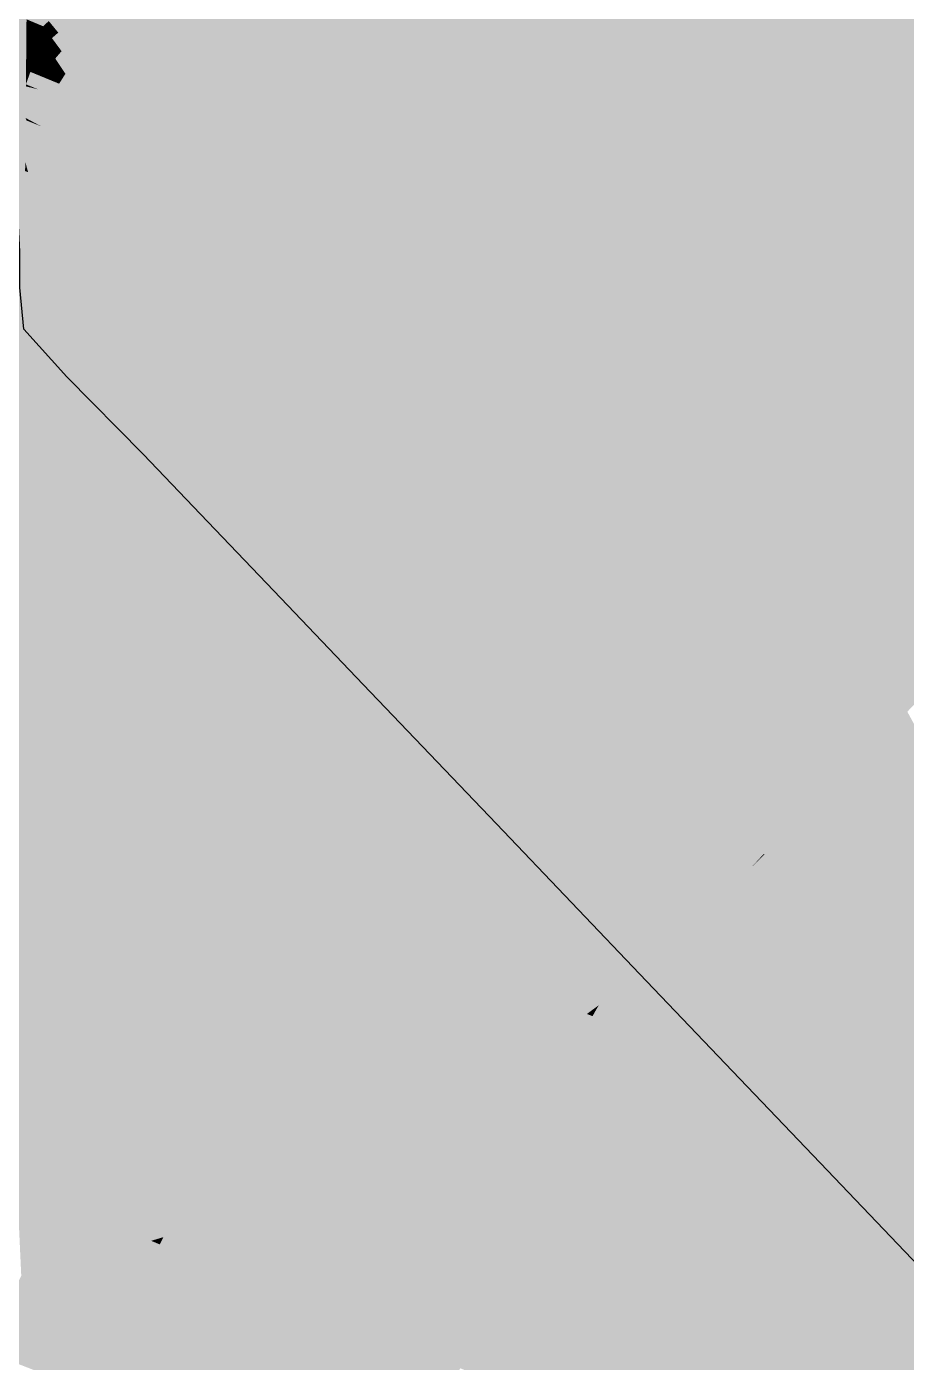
# Model space of a CAD drawing. Header units: millimetres. Extents: x 340454 to 342791, y 6993867 to 6995092.
# Drawn here: x 340815.74 to 340817.33, y 6994531.916 to 6994534.33 of the extents above; entities that cross this region are included whole.
import ezdxf

# ---------------------------------------------------------------- set-up
doc = ezdxf.new("R2010")
doc.units = ezdxf.units.MM
doc.header["$LTSCALE"] = 10
for name, color, linetype in [('A-MODELAGEM', 7, 'Continuous'), ('T-HM-CURVA_INTERMEDIARIA', 45, 'Continuous'), ('TRAMA', 7, 'Continuous'), ('URB-Calçadas', 2, 'Continuous'), ('URB-Quadras', 3, 'Continuous')]:
    doc.layers.add(name, color=color, linetype=linetype)

msp = doc.modelspace()

# ---------------------------------------------------------------- hatches: boundary and pattern name
at = {"layer": 'TRAMA'}
h = msp.add_hatch(dxfattribs=at)
h.set_pattern_fill('MUDST', color=253, scale=0.04)
h.set_pattern_definition([(0, (337861.49948, 6993200.84802), (0.508, 0.254), [0.254, -0.254, 0, -0.254, 0, -0.254])])
edge = h.paths.add_edge_path()
edge.add_line((340812.2676, 6994549.5069), (340810.7556, 6994549.5069))
edge.add_line((340810.7556, 6994549.5069), (340818.8346, 6994540.2017))
edge.add_line((340818.8346, 6994540.2017), (340833.6341, 6994553.8488))
edge.add_arc((340833.3161, 6994554.3155), 0.5648, 232.744, 304.2724, ccw=False)
edge.add_line((340832.9742, 6994553.866), (340824.8278, 6994546.354))
edge.add_arc((340824.2678, 6994546.2808), 0.5648, 0, 7.4479, ccw=False)
edge.add_arc((340824.2678, 6994546.2808), 0.5648, 257.9123, 360, ccw=False)
edge.add_line((340824.1495, 6994545.7285), (340822.842, 6994544.5228))
edge.add_line((340822.842, 6994544.5228), (340822.8432, 6994544.5215))
edge.add_line((340822.8432, 6994544.5215), (340822.8151, 6994544.4948))
edge.add_line((340822.8151, 6994544.4948), (340822.8134, 6994544.4965))
edge.add_line((340822.8134, 6994544.4965), (340819.611, 6994541.5434))
edge.add_line((340819.611, 6994541.5434), (340812.2676, 6994549.5069))
edge = h.paths.add_edge_path()
edge.add_line((340810.7556, 6994549.5069), (340808.69, 6994549.5069))
edge.add_line((340808.69, 6994549.5069), (340809.0568, 6994532.6337))
edge.add_arc((340801.68, 6994549.8563), 18.7359, 293.18645, 310.88983)
edge.add_line((340813.9447, 6994535.6925), (340818.8346, 6994540.2017))
edge.add_line((340818.8346, 6994540.2017), (340810.7556, 6994549.5069))
edge = h.paths.add_edge_path(flags=16)
edge.add_arc((340817.0264, 6994539.5303), 0.5648, 0, 360)
h.paths.add_polyline_path([(340812.0309, 6994540.222), (340812.0411, 6994540.0435), (340812.0474, 6994540.0439), (340812.0493, 6994540.0103), (340812.0515, 6994539.971), (340812.0538, 6994539.9318), (340812.056, 6994539.8925), (340812.0583, 6994539.8532), (340812.0605, 6994539.8139), (340812.0628, 6994539.7747), (340812.0475, 6994539.7738), (340810.6688, 6994539.6947), (340810.6668, 6994539.7283), (340810.6646, 6994539.7676), (340810.6623, 6994539.8068), (340810.6601, 6994539.8461), (340810.6578, 6994539.8854), (340810.6556, 6994539.9247), (340810.6533, 6994539.9639), (340810.6493, 6994540.1428), (340810.6558, 6994540.1432), (340810.6881, 6994540.145), (340811.9924, 6994540.2152), (340811.9921, 6994540.2198)], flags=16)
h.paths.add_polyline_path([(340812.0295, 6994540.1327), (340812.0288, 6994540.1327), (340810.6609, 6994540.0542), (340810.6578, 6994540.108), (340812.0264, 6994540.1865)], flags=0)
edge = h.paths.add_edge_path(flags=16)
edge.add_arc((340817.0264, 6994539.5303), 0.5148, 0, 360)
h.paths.add_polyline_path([(340810.0959, 6994539.3247), (340810.0911, 6994539.3102), (340809.6564, 6994537.9994), (340809.6245, 6994538.01), (340809.5871, 6994538.0224), (340809.5498, 6994538.0348), (340809.5124, 6994538.0471), (340809.4751, 6994538.0595), (340809.4378, 6994538.0719), (340809.4004, 6994538.0843), (340809.2327, 6994538.1465), (340809.2449, 6994538.1834), (340809.6605, 6994539.4216), (340809.6561, 6994539.4231), (340809.6683, 6994539.46), (340809.838, 6994539.4037), (340809.84, 6994539.4096), (340809.8719, 6994539.399), (340809.9093, 6994539.3867), (340809.9466, 6994539.3743), (340809.9839, 6994539.3619), (340810.0213, 6994539.3495), (340810.0586, 6994539.3371)], flags=16)
h.paths.add_polyline_path([(340809.7508, 6994539.4258), (340809.3193, 6994538.1246), (340809.2682, 6994538.1416), (340809.6997, 6994539.4427)], flags=0)
h.paths.add_polyline_path([(340808.6036, 6994553.4803), (340808.637, 6994551.9471), (340810.7556, 6994549.5069), (340812.2676, 6994549.5069)])
h.paths.add_polyline_path([(340808.637, 6994551.9471), (340808.69, 6994549.5069), (340810.7556, 6994549.5069)], flags=17)
h.paths.add_polyline_path([(340830.4735, 6994551.8362), (340830.923, 6994551.3488), (340832.7043, 6994552.9914), (340832.2548, 6994553.4788)], flags=17)
h.paths.add_polyline_path([(340818.7637, 6994543.7578), (340820.9961, 6994541.3369), (340822.7774, 6994542.9795), (340820.545, 6994545.4004)], flags=17)
h.paths.add_polyline_path([(340814.2743, 6994536.8985), (340814.7238, 6994536.411), (340816.5051, 6994538.0536), (340816.0556, 6994538.5411)], flags=16)
h.paths.add_polyline_path([(340811.5195, 6994542.5796), (340817.1939, 6994542.394), (340813.2573, 6994542.5863), (340807.5399, 6994542.5863)])

# ---------------------------------------------------------------- linework, layer by layer
at = {"layer": 'A-MODELAGEM', "color": 11, "linetype": 'Continuous', "lineweight": -3}
for points in [[(340815.6168, 6994534.5373), (340817.8985, 6994533.6575), (340816.4115, 6994535.2701)], [(340816.4115, 6994535.2701), (340817.8985, 6994533.6575), (340818.6675, 6994534.4182)], [(340817.3484, 6994534.2541), (340816.5222, 6994535.2283), (340816.4832, 6994535.1924)], [(340818.6675, 6994534.4182), (340816.5222, 6994535.2283), (340817.3484, 6994534.2541)], [(340817.3484, 6994534.2541), (340816.4832, 6994535.1924), (340815.741, 6994534.5077)], [(340815.6168, 6994534.5373), (340817.0443, 6994532.8117), (340817.1295, 6994532.8968)], [(340815.6168, 6994534.5373), (340817.1295, 6994532.8968), (340817.8985, 6994533.6575)], [(340815.6168, 6994534.5373), (340816.9551, 6994532.7299), (340817.0443, 6994532.8117)], [(340815.6168, 6994534.5373), (340816.8621, 6994532.6514), (340816.9551, 6994532.7299)], [(340815.6168, 6994534.5373), (340816.7652, 6994532.5764), (340816.8621, 6994532.6514)], [(340815.6168, 6994534.5373), (340816.6645, 6994532.5052), (340816.7652, 6994532.5764)], [(340815.6168, 6994534.5373), (340816.5601, 6994532.4379), (340816.6645, 6994532.5052)], [(340815.6168, 6994534.5373), (340816.4518, 6994532.3748), (340816.5601, 6994532.4379)], [(340815.6168, 6994534.5373), (340816.3399, 6994532.3161), (340816.4518, 6994532.3748)], [(340815.6168, 6994534.5373), (340816.2244, 6994532.262), (340816.3399, 6994532.3161)], [(340815.6168, 6994534.5373), (340816.1054, 6994532.2128), (340816.2244, 6994532.262)], [(340815.6168, 6994534.5373), (340815.983, 6994532.1688), (340816.1054, 6994532.2128)], [(340815.6168, 6994534.5373), (340815.8574, 6994532.1304), (340815.983, 6994532.1688)], [(340815.6168, 6994534.5373), (340815.7288, 6994532.0977), (340815.8574, 6994532.1304)], [(340817.4318, 6994534.1636), (340817.3484, 6994534.2541), (340815.741, 6994534.5077)], [(340816.1628, 6994534.3268), (340815.741, 6994534.5077), (340815.7878, 6994534.4714)], [(340817.8117, 6994533.7517), (340815.741, 6994534.5077), (340816.1628, 6994534.3268)], [(340817.8117, 6994533.7517), (340817.656, 6994533.9205), (340815.741, 6994534.5077)], [(340817.5324, 6994534.0545), (340817.4318, 6994534.1636), (340815.741, 6994534.5077)], [(340817.656, 6994533.9205), (340817.5324, 6994534.0545), (340815.741, 6994534.5077)], [(340817.798, 6994533.558), (340815.7878, 6994534.4714), (340815.7403, 6994534.4303)], [(340817.8354, 6994533.5951), (340816.1628, 6994534.3268), (340815.7878, 6994534.4714)], [(340817.8354, 6994533.5951), (340815.7878, 6994534.4714), (340817.798, 6994533.558)], [(340817.798, 6994533.558), (340815.7403, 6994534.4303), (340815.7402, 6994534.4216)], [(340817.7926, 6994533.5527), (340815.7402, 6994534.4216), (340815.7401, 6994534.4124)], [(340817.7869, 6994533.5471), (340815.7401, 6994534.4124), (340815.7415, 6994534.4021)], [(340817.7926, 6994533.5527), (340815.7401, 6994534.4124), (340817.7869, 6994533.5471)], [(340817.798, 6994533.558), (340815.7402, 6994534.4216), (340817.7926, 6994533.5527)], [(340817.7809, 6994533.5412), (340815.7415, 6994534.4021), (340815.757, 6994534.3852)], [(340817.7869, 6994533.5471), (340815.7415, 6994534.4021), (340817.7809, 6994533.5412)], [(340817.7746, 6994533.5349), (340815.757, 6994534.3852), (340815.7735, 6994534.3673)], [(340817.7809, 6994533.5412), (340815.757, 6994534.3852), (340817.7746, 6994533.5349)], [(340817.7678, 6994533.5282), (340815.7735, 6994534.3673), (340815.7912, 6994534.3482)], [(340817.7746, 6994533.5349), (340815.7735, 6994534.3673), (340817.7678, 6994533.5282)], [(340815.7394, 6994534.3287), (340815.7467, 6994534.3405), (340815.7395, 6994534.3435)], [(340815.7603, 6994534.32), (340815.7467, 6994534.3405), (340815.7394, 6994534.3287)], [(340815.7603, 6994534.32), (340815.7695, 6994534.331), (340815.7467, 6994534.3405)], [(340815.7969, 6994534.3195), (340815.7797, 6994534.3404), (340815.7695, 6994534.331)], [(340815.8101, 6994534.3276), (340815.7912, 6994534.3482), (340815.7797, 6994534.3404)], [(340815.8101, 6994534.3276), (340815.7797, 6994534.3404), (340815.7969, 6994534.3195)], [(340817.7606, 6994533.5211), (340815.7912, 6994534.3482), (340815.8101, 6994534.3276)], [(340817.7678, 6994533.5282), (340815.7912, 6994534.3482), (340817.7606, 6994533.5211)], [(340815.7515, 6994534.3073), (340815.7392, 6994534.3124), (340815.7391, 6994534.3)], [(340815.7515, 6994534.3073), (340815.7394, 6994534.328), (340815.7392, 6994534.3124)], [(340815.7603, 6994534.32), (340815.7394, 6994534.3287), (340815.7394, 6994534.328)], [(340815.7515, 6994534.3073), (340815.7603, 6994534.32), (340815.7394, 6994534.328)], [(340815.7751, 6994534.2975), (340815.7603, 6994534.32), (340815.7515, 6994534.3073)], [(340815.7855, 6994534.3095), (340815.7695, 6994534.331), (340815.7603, 6994534.32)], [(340815.7751, 6994534.2975), (340815.7855, 6994534.3095), (340815.7603, 6994534.32)], [(340815.7969, 6994534.3195), (340815.7695, 6994534.331), (340815.7855, 6994534.3095)], [(340815.8029, 6994534.2859), (340815.7855, 6994534.3095), (340815.7751, 6994534.2975)], [(340815.8157, 6994534.2969), (340815.7969, 6994534.3195), (340815.7855, 6994534.3095)], [(340815.8157, 6994534.2969), (340815.7855, 6994534.3095), (340815.8029, 6994534.2859)], [(340815.8306, 6994534.3055), (340815.8101, 6994534.3276), (340815.7969, 6994534.3195)], [(340815.8306, 6994534.3055), (340815.7969, 6994534.3195), (340815.8157, 6994534.2969)], [(340817.7528, 6994533.5134), (340815.8101, 6994534.3276), (340815.8306, 6994534.3055)], [(340817.7606, 6994533.5211), (340815.8101, 6994534.3276), (340817.7528, 6994533.5134)], [(340817.8985, 6994533.6575), (340817.8117, 6994533.7517), (340816.1628, 6994534.3268)], [(340817.8985, 6994533.6575), (340816.1628, 6994534.3268), (340817.8454, 6994533.6049)], [(340817.8454, 6994533.6049), (340816.1628, 6994534.3268), (340817.8354, 6994533.5951)], [(340815.7389, 6994534.2743), (340815.7428, 6994534.2929), (340815.7391, 6994534.2944)], [(340815.756, 6994534.2673), (340815.7428, 6994534.2929), (340815.7389, 6994534.2743)], [(340815.7428, 6994534.2929), (340815.7515, 6994534.3073), (340815.7391, 6994534.3)], [(340815.7428, 6994534.2929), (340815.7391, 6994534.3), (340815.7391, 6994534.2944)], [(340815.7654, 6994534.2835), (340815.7515, 6994534.3073), (340815.7428, 6994534.2929)], [(340815.756, 6994534.2673), (340815.7654, 6994534.2835), (340815.7428, 6994534.2929)], [(340815.7654, 6994534.2835), (340815.7751, 6994534.2975), (340815.7515, 6994534.3073)], [(340815.7915, 6994534.2727), (340815.7751, 6994534.2975), (340815.7654, 6994534.2835)], [(340815.7915, 6994534.2727), (340815.8029, 6994534.2859), (340815.7751, 6994534.2975)], [(340815.8221, 6994534.2599), (340815.8029, 6994534.2859), (340815.7915, 6994534.2727)], [(340815.8362, 6994534.2721), (340815.8157, 6994534.2969), (340815.8029, 6994534.2859)], [(340815.8362, 6994534.2721), (340815.8029, 6994534.2859), (340815.8221, 6994534.2599)], [(340815.8528, 6994534.2814), (340815.8306, 6994534.3055), (340815.8157, 6994534.2969)], [(340815.8528, 6994534.2814), (340815.8157, 6994534.2969), (340815.8362, 6994534.2721)], [(340817.7444, 6994533.505), (340815.8306, 6994534.3055), (340815.8528, 6994534.2814)], [(340817.7528, 6994533.5134), (340815.8306, 6994534.3055), (340817.7444, 6994533.505)], [(340815.7465, 6994534.2485), (340815.7388, 6994534.2657), (340815.7387, 6994534.2517)], [(340815.756, 6994534.2673), (340815.7389, 6994534.2743), (340815.7388, 6994534.2657)], [(340815.7465, 6994534.2485), (340815.756, 6994534.2673), (340815.7388, 6994534.2657)], [(340815.7708, 6994534.2385), (340815.756, 6994534.2673), (340815.7465, 6994534.2485)], [(340815.781, 6994534.2569), (340815.7654, 6994534.2835), (340815.756, 6994534.2673)], [(340815.7708, 6994534.2385), (340815.781, 6994534.2569), (340815.756, 6994534.2673)], [(340815.781, 6994534.2569), (340815.7915, 6994534.2727), (340815.7654, 6994534.2835)], [(340815.8098, 6994534.245), (340815.7915, 6994534.2727), (340815.781, 6994534.2569)], [(340815.8098, 6994534.245), (340815.8221, 6994534.2599), (340815.7915, 6994534.2727)], [(340815.8588, 6994534.2447), (340815.8362, 6994534.2721), (340815.8221, 6994534.2599)], [(340815.877, 6994534.2551), (340815.8528, 6994534.2814), (340815.8362, 6994534.2721)], [(340815.877, 6994534.2551), (340815.8362, 6994534.2721), (340815.8588, 6994534.2447)], [(340817.7352, 6994533.4959), (340815.8528, 6994534.2814), (340815.877, 6994534.2551)], [(340817.7444, 6994533.505), (340815.8528, 6994534.2814), (340817.7352, 6994533.4959)], [(340815.7385, 6994534.226), (340815.7465, 6994534.2485), (340815.7387, 6994534.2517)], [(340815.7608, 6994534.2168), (340815.7465, 6994534.2485), (340815.7385, 6994534.226)], [(340815.7608, 6994534.2168), (340815.7708, 6994534.2385), (340815.7465, 6994534.2485)], [(340815.7877, 6994534.2058), (340815.7708, 6994534.2385), (340815.7608, 6994534.2168)], [(340815.7985, 6994534.2271), (340815.781, 6994534.2569), (340815.7708, 6994534.2385)], [(340815.7877, 6994534.2058), (340815.7985, 6994534.2271), (340815.7708, 6994534.2385)], [(340815.7985, 6994534.2271), (340815.8098, 6994534.245), (340815.781, 6994534.2569)], [(340815.8303, 6994534.214), (340815.8098, 6994534.245), (340815.7985, 6994534.2271)], [(340815.8435, 6994534.2311), (340815.8221, 6994534.2599), (340815.8098, 6994534.245)], [(340815.8303, 6994534.214), (340815.8435, 6994534.2311), (340815.8098, 6994534.245)], [(340815.8588, 6994534.2447), (340815.8221, 6994534.2599), (340815.8435, 6994534.2311)], [(340815.8839, 6994534.2143), (340815.8588, 6994534.2447), (340815.8435, 6994534.2311)], [(340815.9038, 6994534.2261), (340815.877, 6994534.2551), (340815.8588, 6994534.2447)], [(340815.9038, 6994534.2261), (340815.8588, 6994534.2447), (340815.8839, 6994534.2143)], [(340817.7251, 6994533.4859), (340815.877, 6994534.2551), (340815.9038, 6994534.2261)], [(340817.7352, 6994533.4959), (340815.877, 6994534.2551), (340817.7251, 6994533.4859)], [(340815.7504, 6994534.1913), (340815.7384, 6994534.2223), (340815.7382, 6994534.1963)], [(340815.7608, 6994534.2168), (340815.7385, 6994534.226), (340815.7384, 6994534.2223)], [(340815.7504, 6994534.1913), (340815.7608, 6994534.2168), (340815.7384, 6994534.2223)], [(340815.7772, 6994534.1803), (340815.7608, 6994534.2168), (340815.7504, 6994534.1913)], [(340815.7772, 6994534.1803), (340815.7877, 6994534.2058), (340815.7608, 6994534.2168)], [(340815.8183, 6994534.1932), (340815.7985, 6994534.2271), (340815.7877, 6994534.2058)], [(340815.8183, 6994534.1932), (340815.8303, 6994534.214), (340815.7985, 6994534.2271)], [(340815.8535, 6994534.1787), (340815.8303, 6994534.214), (340815.8183, 6994534.1932)], [(340815.8676, 6994534.1986), (340815.8435, 6994534.2311), (340815.8303, 6994534.214)], [(340815.8535, 6994534.1787), (340815.8676, 6994534.1986), (340815.8303, 6994534.214)], [(340815.8676, 6994534.1986), (340815.8839, 6994534.2143), (340815.8435, 6994534.2311)], [(340815.9122, 6994534.1802), (340815.8839, 6994534.2143), (340815.8676, 6994534.1986)], [(340815.9335, 6994534.1938), (340815.9038, 6994534.2261), (340815.8839, 6994534.2143)], [(340815.9335, 6994534.1938), (340815.8839, 6994534.2143), (340815.9122, 6994534.1802)], [(340817.7139, 6994533.4748), (340815.9038, 6994534.2261), (340815.9335, 6994534.1938)], [(340817.7251, 6994533.4859), (340815.9038, 6994534.2261), (340817.7139, 6994533.4748)], [(340815.7379, 6994534.1652), (340815.7504, 6994534.1913), (340815.7382, 6994534.1963)], [(340815.7664, 6994534.1498), (340815.7504, 6994534.1913), (340815.7379, 6994534.1652)], [(340815.7664, 6994534.1498), (340815.7772, 6994534.1803), (340815.7504, 6994534.1913)], [(340815.8071, 6994534.1681), (340815.7877, 6994534.2058), (340815.7772, 6994534.1803)], [(340815.8071, 6994534.1681), (340815.8183, 6994534.1932), (340815.7877, 6994534.2058)], [(340815.8412, 6994534.1542), (340815.8183, 6994534.1932), (340815.8071, 6994534.1681)], [(340815.8412, 6994534.1542), (340815.8535, 6994534.1787), (340815.8183, 6994534.1932)], [(340815.8948, 6994534.1618), (340815.8676, 6994534.1986), (340815.8535, 6994534.1787)], [(340815.8948, 6994534.1618), (340815.9122, 6994534.1802), (340815.8676, 6994534.1986)], [(340815.9668, 6994534.1577), (340815.9335, 6994534.1938), (340815.9122, 6994534.1802)], [(340817.7139, 6994533.4748), (340815.9335, 6994534.1938), (340817.7014, 6994533.4625)], [(340817.7014, 6994533.4625), (340815.9335, 6994534.1938), (340815.9668, 6994534.1577)], [(340815.7664, 6994534.1498), (340815.7379, 6994534.1652), (340815.7393, 6994534.1608)], [(340815.7963, 6994534.1377), (340815.7772, 6994534.1803), (340815.7664, 6994534.1498)], [(340815.7963, 6994534.1377), (340815.8071, 6994534.1681), (340815.7772, 6994534.1803)], [(340815.8298, 6994534.1241), (340815.8071, 6994534.1681), (340815.7963, 6994534.1377)], [(340815.8298, 6994534.1241), (340815.8412, 6994534.1542), (340815.8071, 6994534.1681)], [(340815.8803, 6994534.1382), (340815.8535, 6994534.1787), (340815.8412, 6994534.1542)], [(340815.8803, 6994534.1382), (340815.8948, 6994534.1618), (340815.8535, 6994534.1787)], [(340815.9442, 6994534.1415), (340815.9122, 6994534.1802), (340815.8948, 6994534.1618)], [(340815.9668, 6994534.1577), (340815.9122, 6994534.1802), (340815.9442, 6994534.1415)], [(340815.755, 6994534.1128), (340815.7393, 6994534.1608), (340815.7375, 6994534.1199)], [(340815.755, 6994534.1128), (340815.7664, 6994534.1498), (340815.7393, 6994534.1608)], [(340815.7854, 6994534.1005), (340815.7664, 6994534.1498), (340815.755, 6994534.1128)], [(340815.7854, 6994534.1005), (340815.7963, 6994534.1377), (340815.7664, 6994534.1498)], [(340815.8678, 6994534.1086), (340815.8412, 6994534.1542), (340815.8298, 6994534.1241)], [(340815.8678, 6994534.1086), (340815.8803, 6994534.1382), (340815.8412, 6994534.1542)], [(340815.9262, 6994534.1194), (340815.8948, 6994534.1618), (340815.8803, 6994534.1382)], [(340815.9262, 6994534.1194), (340815.9442, 6994534.1415), (340815.8948, 6994534.1618)], [(340815.981, 6994534.0971), (340815.9442, 6994534.1415), (340815.9262, 6994534.1194)], [(340816.0046, 6994534.1167), (340815.9668, 6994534.1577), (340815.9442, 6994534.1415)], [(340816.0046, 6994534.1167), (340815.9442, 6994534.1415), (340815.981, 6994534.0971)], [(340817.7014, 6994533.4625), (340815.9668, 6994534.1577), (340817.6872, 6994533.4485)], [(340817.6872, 6994533.4485), (340815.9668, 6994534.1577), (340816.0046, 6994534.1167)], [(340815.7372, 6994534.0864), (340815.755, 6994534.1128), (340815.7375, 6994534.1199)], [(340815.8191, 6994534.0869), (340815.7963, 6994534.1377), (340815.7854, 6994534.1005)], [(340815.8191, 6994534.0869), (340815.8298, 6994534.1241), (340815.7963, 6994534.1377)], [(340815.8568, 6994534.0717), (340815.8298, 6994534.1241), (340815.8191, 6994534.0869)], [(340815.8568, 6994534.0717), (340815.8678, 6994534.1086), (340815.8298, 6994534.1241)], [(340815.9116, 6994534.0908), (340815.8803, 6994534.1382), (340815.8678, 6994534.1086)], [(340815.9116, 6994534.0908), (340815.9262, 6994534.1194), (340815.8803, 6994534.1382)], [(340815.9628, 6994534.0701), (340815.9262, 6994534.1194), (340815.9116, 6994534.0908)], [(340815.9628, 6994534.0701), (340815.981, 6994534.0971), (340815.9262, 6994534.1194)], [(340816.048, 6994534.0697), (340816.0046, 6994534.1167), (340815.981, 6994534.0971)], [(340817.6872, 6994533.4485), (340816.0046, 6994534.1167), (340817.6711, 6994533.4326)], [(340817.6711, 6994533.4326), (340816.0046, 6994534.1167), (340816.048, 6994534.0697)], [(340815.774, 6994534.0545), (340815.755, 6994534.1128), (340815.7372, 6994534.0864)], [(340815.774, 6994534.0545), (340815.7854, 6994534.1005), (340815.755, 6994534.1128)], [(340815.8086, 6994534.0406), (340815.7854, 6994534.1005), (340815.774, 6994534.0545)], [(340815.8086, 6994534.0406), (340815.8191, 6994534.0869), (340815.7854, 6994534.1005)], [(340815.8996, 6994534.0545), (340815.8678, 6994534.1086), (340815.8568, 6994534.0717)], [(340815.8996, 6994534.0545), (340815.9116, 6994534.0908), (340815.8678, 6994534.1086)], [(340816.0238, 6994534.0452), (340815.981, 6994534.0971), (340815.9628, 6994534.0701)], [(340816.048, 6994534.0697), (340815.981, 6994534.0971), (340816.0238, 6994534.0452)], [(340815.7365, 6994534.0059), (340815.7423, 6994534.0671), (340815.737, 6994534.0692)], [(340815.7613, 6994533.996), (340815.7423, 6994534.0671), (340815.7365, 6994534.0059)], [(340815.7423, 6994534.0671), (340815.7372, 6994534.0864), (340815.737, 6994534.0692)], [(340815.774, 6994534.0545), (340815.7372, 6994534.0864), (340815.7423, 6994534.0671)], [(340815.7613, 6994533.996), (340815.774, 6994534.0545), (340815.7423, 6994534.0671)], [(340815.8468, 6994534.0253), (340815.8191, 6994534.0869), (340815.8086, 6994534.0406)], [(340815.8468, 6994534.0253), (340815.8568, 6994534.0717), (340815.8191, 6994534.0869)], [(340815.8896, 6994534.0082), (340815.8568, 6994534.0717), (340815.8468, 6994534.0253)], [(340815.8896, 6994534.0082), (340815.8996, 6994534.0545), (340815.8568, 6994534.0717)], [(340815.9487, 6994534.0346), (340815.9116, 6994534.0908), (340815.8996, 6994534.0545)], [(340815.9487, 6994534.0346), (340815.9628, 6994534.0701), (340815.9116, 6994534.0908)], [(340816.0061, 6994534.0115), (340815.9628, 6994534.0701), (340815.9487, 6994534.0346)], [(340816.0061, 6994534.0115), (340816.0238, 6994534.0452), (340815.9628, 6994534.0701)], [(340816.0985, 6994534.0149), (340816.048, 6994534.0697), (340816.0238, 6994534.0452)], [(340817.6711, 6994533.4326), (340816.048, 6994534.0697), (340817.6525, 6994533.4141)], [(340817.6525, 6994533.4141), (340816.048, 6994534.0697), (340816.0985, 6994534.0149)], [(340815.7977, 6994533.9816), (340815.774, 6994534.0545), (340815.7613, 6994533.996)], [(340815.7977, 6994533.9816), (340815.8086, 6994534.0406), (340815.774, 6994534.0545)], [(340815.938, 6994533.9888), (340815.8996, 6994534.0545), (340815.8896, 6994534.0082)], [(340815.938, 6994533.9888), (340815.9487, 6994534.0346), (340815.8996, 6994534.0545)], [(340816.0747, 6994533.9838), (340816.0238, 6994534.0452), (340816.0061, 6994534.0115)], [(340816.0747, 6994533.9838), (340816.0985, 6994534.0149), (340816.0238, 6994534.0452)], [(340815.8374, 6994533.9659), (340815.8086, 6994534.0406), (340815.7977, 6994533.9816)], [(340815.8374, 6994533.9659), (340815.8468, 6994534.0253), (340815.8086, 6994534.0406)], [(340815.8813, 6994533.9485), (340815.8468, 6994534.0253), (340815.8374, 6994533.9659)], [(340815.8813, 6994533.9485), (340815.8896, 6994534.0082), (340815.8468, 6994534.0253)], [(340815.9937, 6994533.9665), (340815.9487, 6994534.0346), (340815.938, 6994533.9888)], [(340815.9937, 6994533.9665), (340816.0061, 6994534.0115), (340815.9487, 6994534.0346)], [(340815.7361, 6994533.9695), (340815.7613, 6994533.996), (340815.7365, 6994534.0059)], [(340815.7466, 6994533.9195), (340815.7613, 6994533.996), (340815.7361, 6994533.9695)], [(340815.7858, 6994533.9042), (340815.7613, 6994533.996), (340815.7466, 6994533.9195)], [(340815.7858, 6994533.9042), (340815.7977, 6994533.9816), (340815.7613, 6994533.996)], [(340815.9304, 6994533.929), (340815.8896, 6994534.0082), (340815.8813, 6994533.9485)], [(340815.9304, 6994533.929), (340815.938, 6994533.9888), (340815.8896, 6994534.0082)], [(340816.0587, 6994533.9405), (340816.0061, 6994534.0115), (340815.9937, 6994533.9665)], [(340816.0587, 6994533.9405), (340816.0747, 6994533.9838), (340816.0061, 6994534.0115)], [(340816.1583, 6994533.95), (340816.0985, 6994534.0149), (340816.0747, 6994533.9838)], [(340817.6525, 6994533.4141), (340816.0985, 6994534.0149), (340817.6305, 6994533.3924)], [(340817.6305, 6994533.3924), (340816.0985, 6994534.0149), (340816.1583, 6994533.95)], [(340815.8283, 6994533.8876), (340815.7977, 6994533.9816), (340815.7858, 6994533.9042)], [(340815.8283, 6994533.8876), (340815.8374, 6994533.9659), (340815.7977, 6994533.9816)], [(340815.9859, 6994533.9071), (340815.938, 6994533.9888), (340815.9304, 6994533.929)], [(340815.9859, 6994533.9071), (340815.9937, 6994533.9665), (340815.938, 6994533.9888)], [(340816.1361, 6994533.9095), (340816.0747, 6994533.9838), (340816.0587, 6994533.9405)], [(340816.1361, 6994533.9095), (340816.1583, 6994533.95), (340816.0747, 6994533.9838)], [(340815.7466, 6994533.9195), (340815.7361, 6994533.9695), (340815.7357, 6994533.9238)], [(340815.8746, 6994533.8695), (340815.8374, 6994533.9659), (340815.8283, 6994533.8876)], [(340815.8746, 6994533.8695), (340815.8813, 6994533.9485), (340815.8374, 6994533.9659)], [(340815.9258, 6994533.8495), (340815.8813, 6994533.9485), (340815.8746, 6994533.8695)], [(340815.9258, 6994533.8495), (340815.9304, 6994533.929), (340815.8813, 6994533.9485)], [(340816.0496, 6994533.8818), (340815.9937, 6994533.9665), (340815.9859, 6994533.9071)], [(340816.0496, 6994533.8818), (340816.0587, 6994533.9405), (340815.9937, 6994533.9665)], [(340816.2305, 6994533.8717), (340816.1583, 6994533.95), (340816.1361, 6994533.9095)], [(340817.6305, 6994533.3924), (340816.1583, 6994533.95), (340817.6043, 6994533.3665)], [(340817.6043, 6994533.3665), (340816.1583, 6994533.95), (340816.2305, 6994533.8717)], [(340815.7347, 6994533.8128), (340815.7466, 6994533.9195), (340815.7357, 6994533.9238)], [(340815.9829, 6994533.8272), (340815.9304, 6994533.929), (340815.9258, 6994533.8495)], [(340815.9829, 6994533.8272), (340815.9859, 6994533.9071), (340815.9304, 6994533.929)], [(340816.1239, 6994533.8524), (340816.0587, 6994533.9405), (340816.0496, 6994533.8818)], [(340816.1239, 6994533.8524), (340816.1361, 6994533.9095), (340816.0587, 6994533.9405)], [(340815.7721, 6994533.7985), (340815.7466, 6994533.9195), (340815.7347, 6994533.8128)], [(340815.7721, 6994533.7985), (340815.7858, 6994533.9042), (340815.7466, 6994533.9195)], [(340815.8189, 6994533.7805), (340815.7858, 6994533.9042), (340815.7721, 6994533.7985)], [(340815.8189, 6994533.7805), (340815.8283, 6994533.8876), (340815.7858, 6994533.9042)], [(340816.0474, 6994533.802), (340815.9859, 6994533.9071), (340815.9829, 6994533.8272)], [(340816.0474, 6994533.802), (340816.0496, 6994533.8818), (340815.9859, 6994533.9071)], [(340816.2124, 6994533.8174), (340816.1361, 6994533.9095), (340816.1239, 6994533.8524)], [(340816.2124, 6994533.8174), (340816.2305, 6994533.8717), (340816.1361, 6994533.9095)], [(340815.8695, 6994533.7611), (340815.8283, 6994533.8876), (340815.8189, 6994533.7805)], [(340815.8695, 6994533.7611), (340815.8746, 6994533.8695), (340815.8283, 6994533.8876)], [(340816.1214, 6994533.7731), (340816.0496, 6994533.8818), (340816.0474, 6994533.802)], [(340816.1214, 6994533.7731), (340816.1239, 6994533.8524), (340816.0496, 6994533.8818)], [(340815.9247, 6994533.7399), (340815.8746, 6994533.8695), (340815.8695, 6994533.7611)], [(340815.9247, 6994533.7399), (340815.9258, 6994533.8495), (340815.8746, 6994533.8695)], [(340816.2076, 6994533.7394), (340816.1239, 6994533.8524), (340816.1214, 6994533.7731)], [(340816.2076, 6994533.7394), (340816.2124, 6994533.8174), (340816.1239, 6994533.8524)], [(340816.32, 6994533.7747), (340816.2305, 6994533.8717), (340816.2124, 6994533.8174)], [(340817.6043, 6994533.3665), (340816.2305, 6994533.8717), (340817.5722, 6994533.3347)], [(340817.5722, 6994533.3347), (340816.2305, 6994533.8717), (340816.32, 6994533.7747)], [(340815.9855, 6994533.7166), (340815.9258, 6994533.8495), (340815.9247, 6994533.7399)], [(340815.9855, 6994533.7166), (340815.9829, 6994533.8272), (340815.9258, 6994533.8495)], [(340816.0533, 6994533.6906), (340815.9829, 6994533.8272), (340815.9855, 6994533.7166)], [(340816.0533, 6994533.6906), (340816.0474, 6994533.802), (340815.9829, 6994533.8272)], [(340815.7344, 6994533.7767), (340815.7727, 6994533.7956), (340815.7347, 6994533.8128)], [(340815.7727, 6994533.7956), (340815.7721, 6994533.7985), (340815.7347, 6994533.8128)], [(340816.1299, 6994533.6613), (340816.0474, 6994533.802), (340816.0533, 6994533.6906)], [(340816.1299, 6994533.6613), (340816.1214, 6994533.7731), (340816.0474, 6994533.802)], [(340816.3099, 6994533.6995), (340816.2124, 6994533.8174), (340816.2076, 6994533.7394)], [(340816.3099, 6994533.6995), (340816.32, 6994533.7747), (340816.2124, 6994533.8174)], [(340815.755, 6994533.6436), (340815.7727, 6994533.7956), (340815.7344, 6994533.7767)], [(340815.8097, 6994533.6195), (340815.7727, 6994533.7956), (340815.755, 6994533.6436)], [(340815.8189, 6994533.7805), (340815.7721, 6994533.7985), (340815.7727, 6994533.7956)], [(340815.8097, 6994533.6195), (340815.8206, 6994533.774), (340815.7727, 6994533.7956)], [(340815.8206, 6994533.774), (340815.8189, 6994533.7805), (340815.7727, 6994533.7956)], [(340815.8695, 6994533.7611), (340815.8189, 6994533.7805), (340815.8206, 6994533.774)], [(340815.755, 6994533.6436), (340815.7344, 6994533.7767), (340815.7333, 6994533.6532)], [(340815.8688, 6994533.5935), (340815.8206, 6994533.774), (340815.8097, 6994533.6195)], [(340815.8688, 6994533.5935), (340815.873, 6994533.7504), (340815.8206, 6994533.774)], [(340815.873, 6994533.7504), (340815.8695, 6994533.7611), (340815.8206, 6994533.774)], [(340815.9247, 6994533.7399), (340815.8695, 6994533.7611), (340815.873, 6994533.7504)], [(340816.2174, 6994533.6277), (340816.1214, 6994533.7731), (340816.1299, 6994533.6613)], [(340816.2174, 6994533.6277), (340816.2076, 6994533.7394), (340816.1214, 6994533.7731)], [(340816.4342, 6994533.6509), (340816.32, 6994533.7747), (340816.3099, 6994533.6995)], [(340817.5722, 6994533.3347), (340816.32, 6994533.7747), (340817.5318, 6994533.2947)], [(340817.5318, 6994533.2947), (340816.32, 6994533.7747), (340816.4342, 6994533.6509)], [(340815.9333, 6994533.5651), (340815.873, 6994533.7504), (340815.8688, 6994533.5935)], [(340815.9333, 6994533.5651), (340815.9307, 6994533.7243), (340815.873, 6994533.7504)], [(340815.9307, 6994533.7243), (340815.9247, 6994533.7399), (340815.873, 6994533.7504)], [(340815.9855, 6994533.7166), (340815.9247, 6994533.7399), (340815.9307, 6994533.7243)], [(340816.3192, 6994533.5886), (340816.2076, 6994533.7394), (340816.2174, 6994533.6277)], [(340816.3192, 6994533.5886), (340816.3099, 6994533.6995), (340816.2076, 6994533.7394)], [(340816.0043, 6994533.5338), (340815.9307, 6994533.7243), (340815.9333, 6994533.5651)], [(340816.0043, 6994533.5338), (340815.9951, 6994533.6952), (340815.9307, 6994533.7243)], [(340815.9951, 6994533.6952), (340815.9855, 6994533.7166), (340815.9307, 6994533.7243)], [(340816.0533, 6994533.6906), (340815.9855, 6994533.7166), (340815.9951, 6994533.6952)], [(340816.0833, 6994533.499), (340815.9951, 6994533.6952), (340816.0043, 6994533.5338)], [(340816.0833, 6994533.499), (340816.0679, 6994533.6624), (340815.9951, 6994533.6952)], [(340816.0679, 6994533.6624), (340816.0533, 6994533.6906), (340815.9951, 6994533.6952)], [(340816.1299, 6994533.6613), (340816.0533, 6994533.6906), (340816.0679, 6994533.6624)], [(340816.4398, 6994533.5424), (340816.3099, 6994533.6995), (340816.3192, 6994533.5886)], [(340816.4398, 6994533.5424), (340816.4342, 6994533.6509), (340816.3099, 6994533.6995)], [(340816.1723, 6994533.4598), (340816.0679, 6994533.6624), (340816.0833, 6994533.499)], [(340816.1723, 6994533.4598), (340816.1512, 6994533.6248), (340816.0679, 6994533.6624)], [(340816.1512, 6994533.6248), (340816.1299, 6994533.6613), (340816.0679, 6994533.6624)], [(340816.2174, 6994533.6277), (340816.1299, 6994533.6613), (340816.1512, 6994533.6248)], [(340815.731, 6994533.4024), (340815.755, 6994533.6436), (340815.7333, 6994533.6532)], [(340815.7966, 6994533.3747), (340815.755, 6994533.6436), (340815.731, 6994533.4024)], [(340815.7966, 6994533.3747), (340815.8097, 6994533.6195), (340815.755, 6994533.6436)], [(340816.5858, 6994533.4864), (340816.4342, 6994533.6509), (340816.4398, 6994533.5424)], [(340817.5318, 6994533.2947), (340816.4342, 6994533.6509), (340817.4791, 6994533.2426)], [(340817.4791, 6994533.2426), (340816.4342, 6994533.6509), (340816.5858, 6994533.4864)], [(340815.8675, 6994533.3446), (340815.8097, 6994533.6195), (340815.7966, 6994533.3747)], [(340815.8675, 6994533.3446), (340815.8688, 6994533.5935), (340815.8097, 6994533.6195)], [(340816.2482, 6994533.581), (340816.2174, 6994533.6277), (340816.1512, 6994533.6248)], [(340816.2741, 6994533.415), (340816.1512, 6994533.6248), (340816.1723, 6994533.4598)], [(340816.2741, 6994533.415), (340816.2482, 6994533.581), (340816.1512, 6994533.6248)], [(340816.3192, 6994533.5886), (340816.2174, 6994533.6277), (340816.2482, 6994533.581)], [(340815.9439, 6994533.3123), (340815.8688, 6994533.5935), (340815.8675, 6994533.3446)], [(340815.9439, 6994533.3123), (340815.9333, 6994533.5651), (340815.8688, 6994533.5935)], [(340816.3633, 6994533.529), (340816.3192, 6994533.5886), (340816.2482, 6994533.581)], [(340816.4398, 6994533.5424), (340816.3192, 6994533.5886), (340816.3633, 6994533.529)], [(340816.027, 6994533.2771), (340815.9333, 6994533.5651), (340815.9439, 6994533.3123)], [(340816.027, 6994533.2771), (340816.0043, 6994533.5338), (340815.9333, 6994533.5651)], [(340816.3922, 6994533.363), (340816.2482, 6994533.581), (340816.2741, 6994533.415)], [(340816.3922, 6994533.363), (340816.3633, 6994533.529), (340816.2482, 6994533.581)], [(340816.503, 6994533.466), (340816.4398, 6994533.5424), (340816.3633, 6994533.529)], [(340816.5858, 6994533.4864), (340816.4398, 6994533.5424), (340816.503, 6994533.466)], [(340816.1183, 6994533.2385), (340816.0043, 6994533.5338), (340816.027, 6994533.2771)], [(340816.1183, 6994533.2385), (340816.0833, 6994533.499), (340816.0043, 6994533.5338)], [(340816.5318, 6994533.3015), (340816.3633, 6994533.529), (340816.3922, 6994533.363)], [(340816.5318, 6994533.3015), (340816.503, 6994533.466), (340816.3633, 6994533.529)], [(340816.2196, 6994533.1957), (340816.0833, 6994533.499), (340816.1183, 6994533.2385)], [(340816.2196, 6994533.1957), (340816.1723, 6994533.4598), (340816.0833, 6994533.499)], [(340816.6771, 6994533.3874), (340816.5858, 6994533.4864), (340816.503, 6994533.466)], [(340816.7006, 6994533.2272), (340816.503, 6994533.466), (340816.5318, 6994533.3015)], [(340816.7006, 6994533.2272), (340816.6771, 6994533.3874), (340816.503, 6994533.466)], [(340817.4791, 6994533.2426), (340816.5858, 6994533.4864), (340817.4072, 6994533.1715)], [(340817.4072, 6994533.1715), (340816.5858, 6994533.4864), (340816.6771, 6994533.3874)], [(340816.3334, 6994533.1475), (340816.1723, 6994533.4598), (340816.2196, 6994533.1957)], [(340816.3334, 6994533.1475), (340816.2741, 6994533.415), (340816.1723, 6994533.4598)], [(340815.7777, 6994532.9276), (340815.7309, 6994533.3956), (340815.7269, 6994532.9475)], [(340815.7966, 6994533.3747), (340815.731, 6994533.4024), (340815.7309, 6994533.3956)], [(340815.7777, 6994532.9276), (340815.7966, 6994533.3747), (340815.7309, 6994533.3956)], [(340816.4628, 6994533.0927), (340816.2741, 6994533.415), (340816.3334, 6994533.1475)], [(340816.4628, 6994533.0927), (340816.3922, 6994533.363), (340816.2741, 6994533.415)], [(340815.8714, 6994532.8909), (340815.7966, 6994533.3747), (340815.7777, 6994532.9276)], [(340815.8714, 6994532.8909), (340815.8675, 6994533.3446), (340815.7966, 6994533.3747)], [(340816.9099, 6994533.135), (340816.6771, 6994533.3874), (340816.7006, 6994533.2272)], [(340817.3284, 6994533.0935), (340816.6771, 6994533.3874), (340816.9099, 6994533.135)], [(340817.4072, 6994533.1715), (340816.6771, 6994533.3874), (340817.3284, 6994533.0935)], [(340815.9711, 6994532.8518), (340815.8675, 6994533.3446), (340815.8714, 6994532.8909)], [(340815.9711, 6994532.8518), (340815.9439, 6994533.3123), (340815.8675, 6994533.3446)], [(340816.6125, 6994533.0294), (340816.3922, 6994533.363), (340816.4628, 6994533.0927)], [(340816.6125, 6994533.0294), (340816.5318, 6994533.3015), (340816.3922, 6994533.363)], [(340816.0781, 6994532.8098), (340815.9439, 6994533.3123), (340815.9711, 6994532.8518)], [(340816.0781, 6994532.8098), (340816.027, 6994533.2771), (340815.9439, 6994533.3123)], [(340816.7885, 6994532.9549), (340816.5318, 6994533.3015), (340816.6125, 6994533.0294)], [(340816.7885, 6994532.9549), (340816.7006, 6994533.2272), (340816.5318, 6994533.3015)], [(340816.1939, 6994532.7645), (340816.027, 6994533.2771), (340816.0781, 6994532.8098)], [(340816.1939, 6994532.7645), (340816.1183, 6994533.2385), (340816.027, 6994533.2771)], [(340816.3205, 6994532.7148), (340816.1183, 6994533.2385), (340816.1939, 6994532.7645)], [(340816.3205, 6994532.7148), (340816.2196, 6994533.1957), (340816.1183, 6994533.2385)], [(340816.9998, 6994532.8655), (340816.7006, 6994533.2272), (340816.7885, 6994532.9549)], [(340816.9998, 6994532.8655), (340816.9099, 6994533.135), (340816.7006, 6994533.2272)], [(340816.4602, 6994532.6601), (340816.2196, 6994533.1957), (340816.3205, 6994532.7148)], [(340816.4602, 6994532.6601), (340816.3334, 6994533.1475), (340816.2196, 6994533.1957)], [(340817.3321, 6994533.0918), (340817.4072, 6994533.1715), (340817.3284, 6994533.0935)], [(340816.6162, 6994532.599), (340816.3334, 6994533.1475), (340816.4602, 6994532.6601)], [(340816.6162, 6994532.599), (340816.4628, 6994533.0927), (340816.3334, 6994533.1475)], [(340817.1295, 6994532.8968), (340816.9099, 6994533.135), (340816.9998, 6994532.8655)], [(340817.2285, 6994532.9947), (340816.9099, 6994533.135), (340817.1295, 6994532.8968)], [(340817.3284, 6994533.0935), (340816.9099, 6994533.135), (340817.2285, 6994532.9947)], [(340816.7741, 6994532.5613), (340816.4628, 6994533.0927), (340816.6162, 6994532.599)], [(340816.7741, 6994532.5613), (340816.6125, 6994533.0294), (340816.4628, 6994533.0927)], [(340817.2329, 6994532.9927), (340817.3284, 6994533.0935), (340817.2285, 6994532.9947)], [(340817.3321, 6994533.0918), (340817.3284, 6994533.0935), (340817.2329, 6994532.9927)], [(340817.3321, 6994533.0918), (340817.2329, 6994532.9927), (340817.4351, 6994532.9037)], [(340816.8698, 6994532.6397), (340816.7885, 6994532.9549), (340816.6125, 6994533.0294)], [(340816.7741, 6994532.5613), (340816.8698, 6994532.6397), (340816.6125, 6994533.0294)], [(340817.2329, 6994532.9927), (340817.1295, 6994532.8968), (340817.0741, 6994532.8341)], [(340817.2329, 6994532.9927), (340817.0741, 6994532.8341), (340817.3267, 6994532.7272)], [(340817.2329, 6994532.9927), (340817.2285, 6994532.9947), (340817.1295, 6994532.8968)], [(340817.2329, 6994532.9927), (340817.3267, 6994532.7272), (340817.4351, 6994532.9037)], [(340815.7208, 6994532.2729), (340815.7781, 6994532.9237), (340815.7269, 6994532.9475)], [(340815.7781, 6994532.9237), (340815.7777, 6994532.9276), (340815.7269, 6994532.9475)], [(340816.8698, 6994532.6397), (340816.961, 6994532.7219), (340816.7885, 6994532.9549)], [(340816.961, 6994532.7219), (340816.9998, 6994532.8655), (340816.7885, 6994532.9549)], [(340815.8523, 6994532.1818), (340815.7781, 6994532.9237), (340815.7208, 6994532.2729)], [(340815.8714, 6994532.8909), (340815.7777, 6994532.9276), (340815.7781, 6994532.9237)], [(340815.8523, 6994532.1818), (340815.8731, 6994532.8797), (340815.7781, 6994532.9237)], [(340815.8731, 6994532.8797), (340815.8714, 6994532.8909), (340815.7781, 6994532.9237)], [(340815.9711, 6994532.8518), (340815.8714, 6994532.8909), (340815.8731, 6994532.8797)], [(340817.0725, 6994532.8347), (340817.1295, 6994532.8968), (340816.9998, 6994532.8655)], [(340817.0741, 6994532.8341), (340817.1295, 6994532.8968), (340817.0725, 6994532.8347)], [(340817.4351, 6994532.9037), (340817.3267, 6994532.7272), (340817.5278, 6994532.6421)], [(340815.9872, 6994532.1421), (340815.8731, 6994532.8797), (340815.8523, 6994532.1818)], [(340815.9872, 6994532.1421), (340815.9752, 6994532.8324), (340815.8731, 6994532.8797)], [(340815.9752, 6994532.8324), (340815.9711, 6994532.8518), (340815.8731, 6994532.8797)], [(340816.961, 6994532.7219), (340817.0476, 6994532.8077), (340816.9998, 6994532.8655)], [(340817.0476, 6994532.8077), (340817.0725, 6994532.8347), (340816.9998, 6994532.8655)], [(340816.0781, 6994532.8098), (340815.9711, 6994532.8518), (340815.9752, 6994532.8324)], [(340815.9872, 6994532.1421), (340816.111, 6994532.1862), (340815.9752, 6994532.8324)], [(340816.111, 6994532.1862), (340816.0858, 6994532.7811), (340815.9752, 6994532.8324)], [(340816.0858, 6994532.7811), (340816.0781, 6994532.8098), (340815.9752, 6994532.8324)], [(340817.0741, 6994532.8341), (340817.0725, 6994532.8347), (340817.0476, 6994532.8077)], [(340817.0741, 6994532.8341), (340817.0476, 6994532.8077), (340817.3267, 6994532.7272)], [(340816.1939, 6994532.7645), (340816.0781, 6994532.8098), (340816.0858, 6994532.7811)], [(340816.961, 6994532.7219), (340816.869, 6994532.4999), (340817.0476, 6994532.8077)], [(340817.0476, 6994532.8077), (340816.869, 6994532.4999), (340817.1252, 6994532.3995)], [(340817.0476, 6994532.8077), (340817.1252, 6994532.3995), (340817.3267, 6994532.7272)], [(340816.111, 6994532.1862), (340816.2314, 6994532.236), (340816.0858, 6994532.7811)], [(340816.2314, 6994532.236), (340816.2068, 6994532.725), (340816.0858, 6994532.7811)], [(340816.2068, 6994532.725), (340816.1939, 6994532.7645), (340816.0858, 6994532.7811)], [(340816.3205, 6994532.7148), (340816.1939, 6994532.7645), (340816.2068, 6994532.725)], [(340816.2314, 6994532.236), (340816.348, 6994532.2913), (340816.2068, 6994532.725)], [(340816.348, 6994532.2913), (340816.3406, 6994532.663), (340816.2068, 6994532.725)], [(340816.3406, 6994532.663), (340816.3205, 6994532.7148), (340816.2068, 6994532.725)], [(340816.8698, 6994532.6397), (340816.8397, 6994532.5114), (340816.961, 6994532.7219)], [(340816.961, 6994532.7219), (340816.8397, 6994532.5114), (340816.869, 6994532.4999)], [(340817.3267, 6994532.7272), (340817.1252, 6994532.3995), (340817.3226, 6994532.3221)], [(340817.3267, 6994532.7272), (340817.3226, 6994532.3221), (340817.5278, 6994532.6421)], [(340816.4602, 6994532.6601), (340816.3205, 6994532.7148), (340816.3406, 6994532.663)], [(340816.348, 6994532.2913), (340816.4607, 6994532.3517), (340816.3406, 6994532.663)], [(340816.4607, 6994532.3517), (340816.4901, 6994532.5936), (340816.3406, 6994532.663)], [(340816.4901, 6994532.5936), (340816.4602, 6994532.6601), (340816.3406, 6994532.663)], [(340816.6162, 6994532.599), (340816.4602, 6994532.6601), (340816.4901, 6994532.5936)], [(340816.7741, 6994532.5613), (340816.8044, 6994532.5252), (340816.8698, 6994532.6397)], [(340816.8698, 6994532.6397), (340816.8044, 6994532.5252), (340816.8397, 6994532.5114)], [(340817.5278, 6994532.6421), (340817.3226, 6994532.3221), (340817.4921, 6994532.2557)], [(340816.6594, 6994532.5151), (340816.6162, 6994532.599), (340816.4901, 6994532.5936)], [(340816.7528, 6994532.5455), (340816.7741, 6994532.5613), (340816.6162, 6994532.599)], [(340816.7528, 6994532.5455), (340816.6162, 6994532.599), (340816.6594, 6994532.5151)], [(340816.4607, 6994532.3517), (340816.5694, 6994532.417), (340816.4901, 6994532.5936)], [(340816.5694, 6994532.417), (340816.6594, 6994532.5151), (340816.4901, 6994532.5936)], [(340816.7528, 6994532.5455), (340816.7629, 6994532.5415), (340816.7741, 6994532.5613)], [(340816.7741, 6994532.5613), (340816.7629, 6994532.5415), (340816.8044, 6994532.5252)], [(340816.6917, 6994532.5001), (340816.7528, 6994532.5455), (340816.6594, 6994532.5151)], [(340816.6917, 6994532.5001), (340816.7295, 6994532.4826), (340816.7528, 6994532.5455)], [(340816.7528, 6994532.5455), (340816.7295, 6994532.4826), (340816.7629, 6994532.5415)], [(340816.7629, 6994532.5415), (340816.7295, 6994532.4826), (340816.7694, 6994532.4641)], [(340816.7629, 6994532.5415), (340816.7694, 6994532.4641), (340816.8044, 6994532.5252)], [(340816.8044, 6994532.5252), (340816.7694, 6994532.4641), (340816.8034, 6994532.4484)], [(340816.8044, 6994532.5252), (340816.8034, 6994532.4484), (340816.8397, 6994532.5114)], [(340816.5694, 6994532.417), (340816.6739, 6994532.487), (340816.6594, 6994532.5151)], [(340816.6739, 6994532.487), (340816.6917, 6994532.5001), (340816.6594, 6994532.5151)], [(340816.6739, 6994532.487), (340816.7295, 6994532.4826), (340816.6917, 6994532.5001)], [(340816.8397, 6994532.5114), (340816.8034, 6994532.4484), (340816.8315, 6994532.4353)], [(340816.8397, 6994532.5114), (340816.8315, 6994532.4353), (340816.869, 6994532.4999)], [(340816.869, 6994532.4999), (340816.8315, 6994532.4353), (340817.0772, 6994532.3214)], [(340816.869, 6994532.4999), (340817.0772, 6994532.3214), (340817.1252, 6994532.3995)], [(340816.5694, 6994532.417), (340816.3809, 6994531.9638), (340816.6739, 6994532.487)], [(340816.6739, 6994532.487), (340816.3809, 6994531.9638), (340816.4253, 6994531.9455)], [(340816.6739, 6994532.487), (340816.4253, 6994531.9455), (340816.7295, 6994532.4826)], [(340816.7295, 6994532.4826), (340816.4253, 6994531.9455), (340816.7694, 6994532.4641)], [(340816.7694, 6994532.4641), (340816.4253, 6994531.9455), (340816.4638, 6994531.9297)], [(340816.7694, 6994532.4641), (340816.4638, 6994531.9297), (340816.8034, 6994532.4484)], [(340816.8034, 6994532.4484), (340816.4638, 6994531.9297), (340816.4965, 6994531.9162)], [(340816.8034, 6994532.4484), (340816.4965, 6994531.9162), (340816.8315, 6994532.4353)], [(340816.8315, 6994532.4353), (340816.4965, 6994531.9162), (340816.5237, 6994531.905)], [(340816.8315, 6994532.4353), (340816.5237, 6994531.905), (340816.7611, 6994531.8071)], [(340816.8315, 6994532.4353), (340816.7611, 6994531.8071), (340817.0772, 6994532.3214)], [(340816.4607, 6994532.3517), (340816.3304, 6994531.9847), (340816.5694, 6994532.417)], [(340816.5694, 6994532.417), (340816.3304, 6994531.9847), (340816.3809, 6994531.9638)], [(340817.1252, 6994532.3995), (340817.0772, 6994532.3214), (340817.2659, 6994532.2339)], [(340817.1252, 6994532.3995), (340817.2659, 6994532.2339), (340817.3226, 6994532.3221)], [(340816.348, 6994532.2913), (340816.2735, 6994532.0081), (340816.4607, 6994532.3517)], [(340816.4607, 6994532.3517), (340816.2735, 6994532.0081), (340816.3304, 6994531.9847)], [(340817.0772, 6994532.3214), (340816.7611, 6994531.8071), (340816.9437, 6994531.7318)], [(340817.0772, 6994532.3214), (340816.9437, 6994531.7318), (340817.2659, 6994532.2339)], [(340817.3226, 6994532.3221), (340817.2659, 6994532.2339), (340817.4277, 6994532.1589)], [(340817.3226, 6994532.3221), (340817.4277, 6994532.1589), (340817.4921, 6994532.2557)], [(340816.2314, 6994532.236), (340816.2102, 6994532.0342), (340816.348, 6994532.2913)], [(340816.348, 6994532.2913), (340816.2102, 6994532.0342), (340816.2735, 6994532.0081)], [(340815.8523, 6994532.1818), (340815.7208, 6994532.2729), (340815.7225, 6994532.2353)], [(340815.73, 6994532.0722), (340815.8523, 6994532.1818), (340815.7225, 6994532.2353)], [(340816.111, 6994532.1862), (340816.1403, 6994532.0631), (340816.2314, 6994532.236)], [(340816.2314, 6994532.236), (340816.1403, 6994532.0631), (340816.2102, 6994532.0342)], [(340817.2659, 6994532.2339), (340816.9437, 6994531.7318), (340817.1005, 6994531.6671)], [(340817.2659, 6994532.2339), (340817.1005, 6994531.6671), (340817.4277, 6994532.1589)], [(340815.9872, 6994532.1421), (340816.0638, 6994532.0946), (340816.111, 6994532.1862)], [(340816.111, 6994532.1862), (340816.0638, 6994532.0946), (340816.1403, 6994532.0631)], [(340815.73, 6994532.0722), (340815.8601, 6994532.104), (340815.8523, 6994532.1818)], [(340815.8601, 6994532.104), (340815.9648, 6994532.1354), (340815.8523, 6994532.1818)], [(340815.9648, 6994532.1354), (340815.9872, 6994532.1421), (340815.8523, 6994532.1818)], [(340815.9648, 6994532.1354), (340815.9805, 6994532.1289), (340815.9872, 6994532.1421)], [(340815.9872, 6994532.1421), (340815.9805, 6994532.1289), (340816.0638, 6994532.0946)], [(340817.4277, 6994532.1589), (340817.1005, 6994531.6671), (340817.2366, 6994531.611)], [(340817.4277, 6994532.1589), (340817.2366, 6994531.611), (340817.5678, 6994532.0939)], [(340815.8601, 6994532.104), (340815.8473, 6994531.865), (340815.9805, 6994532.1289)], [(340815.9805, 6994532.1289), (340815.8473, 6994531.865), (340815.9289, 6994531.8333)], [(340815.8601, 6994532.104), (340815.9805, 6994532.1289), (340815.9648, 6994532.1354)], [(340815.9805, 6994532.1289), (340815.9289, 6994531.8333), (340816.0638, 6994532.0946)], [(340815.73, 6994532.0722), (340815.7187, 6994532.0487), (340815.8601, 6994532.104)], [(340815.7187, 6994532.0487), (340815.7592, 6994531.8993), (340815.8601, 6994532.104)], [(340815.8601, 6994532.104), (340815.7592, 6994531.8993), (340815.8473, 6994531.865)], [(340816.0638, 6994532.0946), (340815.9289, 6994531.8333), (340816.0039, 6994531.8041)], [(340816.0638, 6994532.0946), (340816.0039, 6994531.8041), (340816.1403, 6994532.0631)], [(340817.5678, 6994532.0939), (340817.2366, 6994531.611), (340817.3558, 6994531.5619)], [(340815.7187, 6994532.0487), (340815.7175, 6994531.9155), (340815.7592, 6994531.8993)], [(340816.1403, 6994532.0631), (340816.0039, 6994531.8041), (340816.0725, 6994531.7774)], [(340816.1403, 6994532.0631), (340816.0725, 6994531.7774), (340816.2102, 6994532.0342)], [(340816.2102, 6994532.0342), (340816.0725, 6994531.7774), (340816.1346, 6994531.7532)], [(340816.2102, 6994532.0342), (340816.1346, 6994531.7532), (340816.2735, 6994532.0081)], [(340816.2735, 6994532.0081), (340816.1346, 6994531.7532), (340816.1904, 6994531.7315)], [(340816.2735, 6994532.0081), (340816.1904, 6994531.7315), (340816.3304, 6994531.9847)], [(340816.3304, 6994531.9847), (340816.1904, 6994531.7315), (340816.24, 6994531.7122)], [(340816.3304, 6994531.9847), (340816.24, 6994531.7122), (340816.3809, 6994531.9638)], [(340816.3809, 6994531.9638), (340816.24, 6994531.7122), (340816.2836, 6994531.6952)], [(340816.3809, 6994531.9638), (340816.2836, 6994531.6952), (340816.4253, 6994531.9455)], [(340816.4253, 6994531.9455), (340816.2836, 6994531.6952), (340816.3214, 6994531.6805)], [(340816.4253, 6994531.9455), (340816.3214, 6994531.6805), (340816.4638, 6994531.9297)], [(340816.4638, 6994531.9297), (340816.3214, 6994531.6805), (340816.3535, 6994531.668)], [(340816.4638, 6994531.9297), (340816.3535, 6994531.668), (340816.4965, 6994531.9162)], [(340816.4965, 6994531.9162), (340816.3535, 6994531.668), (340816.3802, 6994531.6576)], [(340816.4965, 6994531.9162), (340816.3802, 6994531.6576), (340816.5237, 6994531.905)]]:
    msp.add_solid(points, dxfattribs=at)
at = {"layer": 'A-MODELAGEM', "color": 161, "linetype": 'Continuous', "lineweight": -3}
for points in [[(340817.1295, 6994532.8968), (340817.0443, 6994532.8117), (340817.0476, 6994532.8077)], [(340817.0443, 6994532.8117), (340816.9551, 6994532.7299), (340816.961, 6994532.7219)], [(340817.0443, 6994532.8117), (340816.961, 6994532.7219), (340817.0476, 6994532.8077)], [(340816.9551, 6994532.7299), (340816.8621, 6994532.6514), (340816.8698, 6994532.6397)], [(340816.9551, 6994532.7299), (340816.8698, 6994532.6397), (340816.961, 6994532.7219)], [(340816.8621, 6994532.6514), (340816.7652, 6994532.5764), (340816.7741, 6994532.5613)], [(340816.8621, 6994532.6514), (340816.7741, 6994532.5613), (340816.8698, 6994532.6397)], [(340816.7652, 6994532.5764), (340816.6645, 6994532.5052), (340816.6739, 6994532.487)], [(340816.7652, 6994532.5764), (340816.6739, 6994532.487), (340816.7741, 6994532.5613)], [(340816.6645, 6994532.5052), (340816.5601, 6994532.4379), (340816.5694, 6994532.417)], [(340816.6645, 6994532.5052), (340816.5694, 6994532.417), (340816.6739, 6994532.487)], [(340816.5601, 6994532.4379), (340816.4518, 6994532.3748), (340816.4607, 6994532.3517)], [(340816.5601, 6994532.4379), (340816.4607, 6994532.3517), (340816.5694, 6994532.417)], [(340816.4518, 6994532.3748), (340816.3399, 6994532.3161), (340816.348, 6994532.2913)], [(340816.4518, 6994532.3748), (340816.348, 6994532.2913), (340816.4607, 6994532.3517)], [(340816.3399, 6994532.3161), (340816.2244, 6994532.262), (340816.2314, 6994532.236)], [(340816.3399, 6994532.3161), (340816.2314, 6994532.236), (340816.348, 6994532.2913)], [(340816.2244, 6994532.262), (340816.1054, 6994532.2128), (340816.111, 6994532.1862)], [(340816.2244, 6994532.262), (340816.111, 6994532.1862), (340816.2314, 6994532.236)], [(340815.983, 6994532.1688), (340816.111, 6994532.1862), (340816.1054, 6994532.2128)], [(340815.983, 6994532.1688), (340815.9872, 6994532.1421), (340816.111, 6994532.1862)], [(340815.8574, 6994532.1304), (340815.9872, 6994532.1421), (340815.983, 6994532.1688)], [(340815.8574, 6994532.1304), (340815.8601, 6994532.104), (340815.9872, 6994532.1421)], [(340815.7288, 6994532.0977), (340815.8601, 6994532.104), (340815.8574, 6994532.1304)], [(340815.7288, 6994532.0977), (340815.73, 6994532.0722), (340815.8601, 6994532.104)]]:
    msp.add_solid(points, dxfattribs=at)
at = {"layer": 'T-HM-CURVA_INTERMEDIARIA', "color": 45, "linetype": 'Continuous', "lineweight": -3, "elevation": 726, "flags": 128}
msp.add_lwpolyline([(340817.6303, 6994531.7995), (340817.3278, 6994532.1161), (340817.1748, 6994532.2761), (340817.0955, 6994532.3592), (340817.0161, 6994532.4422), (340816.8606, 6994532.605), (340816.589, 6994532.8892), (340816.3482, 6994533.1412), (340816.1865, 6994533.3104), (340816.0542, 6994533.4489), (340815.9504, 6994533.5576), (340815.8123, 6994533.6974), (340815.7344, 6994533.7835), (340815.7274, 6994533.8588), (340815.7274, 6994533.9239), (340815.7233, 6994534.006), (340815.7201, 6994534.0694), (340815.7175, 6994534.1201), (340815.7137, 6994534.1965), (340815.7109, 6994534.252), (340815.7084, 6994534.3021), (340815.7058, 6994534.3524)], dxfattribs=at)
at = {"layer": 'URB-Calçadas', "lineweight": 0}
msp.add_lwpolyline([(340947.0065, 6994560.7635, -0.090606), (340859.9118, 6994651.5115, 0.43018), (340849.1864, 6994653.3986), (340808.9804, 6994623.5669, 0.451105), (340807.6359, 6994613.6446, 0.090816), (340911.779, 6994506.658, 0.478228), (340922.1707, 6994508.3534), (340948.9543, 6994550.6713, 0.396473)], format="xyb", close=True, dxfattribs=at)
msp.add_lwpolyline([(340906.482, 6994496.9303, -0.090947), (340799.1113, 6994606.609, 0.475649), (340788.8447, 6994608.7223), (340739.9303, 6994572.5019, 0.267986), (340737.9382, 6994567.9152, -0.173456), (340714.4702, 6994467.4916, 0.151029)], format="xyb", dxfattribs=at)
at = {"layer": 'URB-Quadras', "color": 252, "lineweight": 0}
msp.add_lwpolyline([(340912.9374, 6994508.2884, -0.090816), (340809.2969, 6994614.7586, -0.400356), (340810.47, 6994621.5592), (340850.6761, 6994651.3909, -0.43018), (340857.8263, 6994650.1328, 0.090606), (340945.5433, 6994558.7364, -0.396473), (340946.8418, 6994552.0083), (340920.0582, 6994509.6904, -0.42996)], format="xyb", close=True, dxfattribs=at)
msp.add_lwpolyline([(340815.2411, 6994491.9257, 0.038213), (340872.813, 6994444.8145, 0.427498), (340879.8998, 6994446.2404), (340906.6702, 6994488.5375, 0.399537), (340905.3286, 6994495.2964, -0.090947), (340797.4532, 6994605.4907, 0.427165), (340790.3324, 6994606.7132), (340742.1055, 6994571.0018, 0.26508), (340740.1075, 6994566.4691, -0.172307), (340715.6107, 6994465.5763, -0.089172), (340715.6107, 6994465.5763, -2.016247), (340701.9174, 6994473.7042, 0.157194), (340704.2699, 6994475.6737, 0.197995), (340722.4662, 6994581.0288, 0.104869), (340721.6035, 6994582.9154), (340685.6056, 6994631.4815, 0.2535), (340684.7421, 6994631.8842, -0.18056), (340678.0121, 6994633.9449)], format="xyb", dxfattribs=at)

doc.saveas('drawing.dxf')
